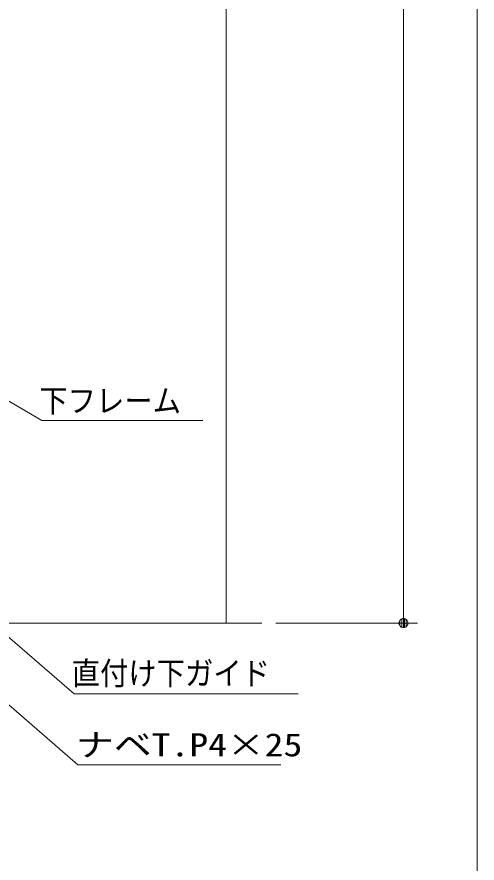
# Model space of a CAD drawing. Units: millimetres, scale not verified. Extents: x -6062 to 6062, y -3045 to 3045.
# Drawn here: x 1563 to 2212, y -2338 to -1145 of the extents above; entities that cross this region are included whole.
import ezdxf
from ezdxf.enums import TextEntityAlignment as Align

# ---------------------------------------------------------------- set-up
doc = ezdxf.new("R2010")
doc.units = ezdxf.units.MM
doc.header["$LTSCALE"] = 20
for name, color, linetype, lineweight in [('0-0_2寸法-1', 7, 'Continuous', 9), ('0-1_0', 7, 'Continuous', 9), ('0-3_2寸法-3', 7, 'Continuous', 9), ('0-4_3一般', 7, 'Continuous', 9), ('0-5_1図面枠', 7, 'Continuous', 9)]:
    doc.layers.add(name, color=color, linetype=linetype, lineweight=lineweight)
doc.styles.add('ＭＳ ゴシック', font='')
doc.styles.get('ＭＳ ゴシック').set_extended_font_data('MS Gothic')

# ---------------------------------------------------------------- blocks, each defined once
blk = doc.blocks.new('_Dot')
at = {"layer": '0-1_0'}
for p, q in [((-10, 0), (-20, 0)), ((9.78, 2), (-9.78, 2)), ((7.99, 6), (-7.99, 6)), ((9.16, -3.98), (-9.16, -3.98)), ((6, -7.98), (-6, -7.98))]:
    blk.add_line(p, q, dxfattribs=at)
for points in [[(10, 0), (9.92, 1.25), (9.69, 2.49), (9.3, 3.68), (8.76, 4.82), (8.09, 5.88), (7.29, 6.85), (6.37, 7.71), (5.36, 8.44), (4.26, 9.05), (3.09, 9.51), (1.87, 9.82), (0.63, 9.98), (-0.63, 9.98), (-1.87, 9.82), (-3.09, 9.51), (-4.26, 9.05), (-5.36, 8.44), (-6.37, 7.71), (-7.29, 6.85), (-8.09, 5.88), (-8.76, 4.82), (-9.3, 3.68), (-9.69, 2.49), (-9.92, 1.25), (-10, 0), (0, 0)], [(-10, 0), (-9.92, -1.25), (-9.69, -2.49), (-9.3, -3.68), (-8.76, -4.82), (-8.09, -5.88), (-7.29, -6.85), (-6.37, -7.71), (-5.36, -8.44), (-4.26, -9.05), (-3.09, -9.51), (-1.87, -9.82), (-0.63, -9.98), (0.63, -9.98), (1.87, -9.82), (3.09, -9.51), (4.26, -9.05), (5.36, -8.44), (6.37, -7.71), (7.29, -6.85), (8.09, -5.88), (8.76, -4.82), (9.3, -3.68), (9.69, -2.49), (9.92, -1.25), (10, 0), (0, 0)]]:
    blk.add_lwpolyline(points, close=True, dxfattribs=at)
blk = doc.blocks.new('グループ-58')
at = {"layer": '0-4_3一般'}
blk.add_line((43523.7, -40000), (73923.7, -40000), dxfattribs=at)
blk = doc.blocks.new('グループ-92')
at = {"layer": '0-4_3一般'}
blk.add_line((72923.7, 19804.9), (72923.7, -40000), dxfattribs=at)
blk.add_blockref('グループ-58', (0, 0), dxfattribs=at)
blk = doc.blocks.new('グループ-96')
at = {"layer": '0-5_1図面枠'}
blk.add_lwpolyline([(-80000, 55400), (80000, 55400), (80000, -55400), (-80000, -55400)], close=True, dxfattribs=at)
blk = doc.blocks.new('図面枠')
at = {"layer": '0-5_1図面枠'}
blk.add_blockref('グループ-96', (0, 0), dxfattribs=at)

msp = doc.modelspace()

# ---------------------------------------------------------------- linework, layer by layer
at = {"layer": '0-0_2寸法-1'}
for p, q in [((2108.68, 977.53), (2108.68, -1987.29)), ((1928.68, -2000), (2128.68, -2000))]:
    msp.add_line(p, q, dxfattribs=at)
at = {"layer": '0-3_2寸法-3'}
for points in [[(1538.68, -1679.63), (1598.68, -1714.27), (1825.56, -1714.27)], [(1528.68, -2000), (1644.15, -2100), (1960.17, -2100)], [(1493.68, -2065.13), (1649.41, -2200), (1935.72, -2200)]]:
    msp.add_lwpolyline(points, dxfattribs=at)

# ---------------------------------------------------------------- block references
at = {"layer": '0-0_2寸法-1', "xscale": 0.6356201, "yscale": 0.6356201, "rotation": 270}
msp.add_blockref('_Dot', (2108.68, -2000), dxfattribs=at)
at = {"layer": '0-4_3一般', "xscale": 0.05, "yscale": 0.05}
msp.add_blockref('グループ-92', (-1787.5, 0), dxfattribs=at)
at = {"layer": '0-5_1図面枠', "xscale": 0.05, "yscale": 0.05}
msp.add_blockref('図面枠', (-1787.5, 0), dxfattribs=at)

# ---------------------------------------------------------------- texts
at = {"layer": '0-3_2寸法-3', "style": 'ＭＳ ゴシック'}
for s, width, p in [('下フレーム', 0.9, (1595.03, -1712.65)), ('直付け下ガイド', 0.9, (1640.7, -2096.83)), ('ナベT.P4×25', 1.2, (1646.91, -2197.61))]:
    msp.add_text(s, height=32.55, dxfattribs=dict(at, width=width)).set_placement(p, align=Align.BOTTOM_LEFT)

doc.saveas('drawing.dxf')
